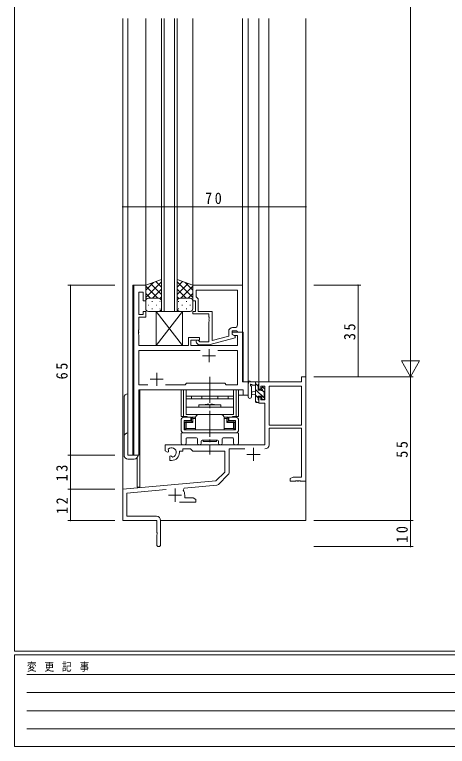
# Model space of a CAD drawing. Units: millimetres on the paper. Extents: x -397 to 397, y -282 to 282.
# Drawn here: x -393.9 to -228.5, y -282.1 to -2.2 of the extents above; entities that cross this region are included whole.
import ezdxf

# ---------------------------------------------------------------- set-up
doc = ezdxf.new("R2010")
doc.units = ezdxf.units.MM
doc.linetypes.add('USER1', pattern=[0.375, 0.25, -0.125])
doc.linetypes.add('USER2', pattern=[13, 10, -1, 1, -1])
for name, color, linetype, lineweight in [('0-1_YKK_ZWAK', 7, 'Continuous', 18), ('0-3_YKK_11', 7, 'Continuous', 18), ('0-4_YKK_12', 2, 'Continuous', 18), ('0-5_YKK_13', 4, 'Continuous', 18), ('0-6_YKK_D', 6, 'Continuous', 18)]:
    doc.layers.add(name, color=color, linetype=linetype, lineweight=lineweight)
doc.styles.add('ＭＳ ゴシック', font='')
doc.styles.get('ＭＳ ゴシック').set_extended_font_data('MS Gothic')

msp = doc.modelspace()

# ---------------------------------------------------------------- linework, layer by layer
at = {"layer": '0-1_YKK_ZWAK'}
for p, q in [((-393.908, -245.7), (-393.908, 279.3)), ((376.092, -245.7), (-393.908, -245.7)), ((-393.908, -282.1), (-393.908, -247.1)), ((338.292, -247.1), (-393.908, -247.1)), ((-393.908, -282.1), (338.292, -282.1))]:
    msp.add_line(p, q, dxfattribs=at)
at = {"layer": '0-1_YKK_ZWAK', "linetype": 'USER1'}
for p, q in [((-389.31, -254.612), (-141.117, -254.612)), ((-389.31, -261.541), (-141.117, -261.541)), ((-389.31, -268.47), (-141.117, -268.47)), ((-389.31, -275.398), (-141.117, -275.398))]:
    msp.add_line(p, q, dxfattribs=at)
at = {"layer": '0-3_YKK_11'}
for p, q in [((-343.805, -105.7), (-348.405, -105.7)), ((-348.405, -105.7), (-348.405, -170.7)), ((-343.805, -111.7), (-343.805, -105.7)), ((-325.805, -105.7), (-325.805, -111.7)), ((-306.805, -105.7), (-325.805, -105.7)), ((-306.805, -123.7), (-306.805, -105.7)), ((-346.475, -108.4), (-344.805, -108.4)), ((-346.475, -116.9), (-346.475, -108.4)), ((-344.805, -108.4), (-344.805, -111.7)), ((-324.505, -107.63), (-308.735, -107.63)), ((-324.505, -110.2), (-324.505, -107.63)), ((-324.505, -107.63), (-308.735, -107.63)), ((-308.735, -107.63), (-308.735, -120.9)), ((-344.805, -111.7), (-343.805, -111.7)), ((-325.805, -111.7), (-324.805, -111.7)), ((-324.805, -111.7), (-324.805, -115.7)), ((-324.305, -110.4), (-324.505, -110.2)), ((-323.805, -110.9), (-324.305, -110.4)), ((-323.805, -115.7), (-323.805, -110.9)), ((-344.805, -116.9), (-346.475, -116.9)), ((-344.805, -115.7), (-344.805, -116.9)), ((-343.805, -115.7), (-344.805, -115.7)), ((-343.805, -117.9), (-343.805, -115.7)), ((-325.805, -115.7), (-325.805, -116.7)), ((-324.805, -115.7), (-325.805, -115.7)), ((-325.805, -116.7), (-319.705, -116.7)), ((-318.405, -115.7), (-323.805, -115.7)), ((-319.705, -116.7), (-319.705, -117.742)), ((-318.405, -126.908), (-318.405, -115.7)), ((-346.475, -117.9), (-343.805, -117.9)), ((-346.475, -122.742), (-346.475, -117.9)), ((-319.705, -117.742), (-319.585, -117.925)), ((-319.585, -118.475), (-319.705, -118.658)), ((-319.705, -118.658), (-319.705, -118.742)), ((-319.705, -118.742), (-319.585, -118.925)), ((-319.585, -119.475), (-319.705, -119.658)), ((-319.705, -119.658), (-319.705, -127.3)), ((-319.585, -117.925), (-319.585, -118.475)), ((-319.585, -118.925), (-319.585, -119.475)), ((-346.595, -122.925), (-346.475, -122.742)), ((-346.595, -123.475), (-346.595, -122.925)), ((-309.735, -121.9), (-310.605, -121.9)), ((-346.475, -123.658), (-346.595, -123.475)), ((-346.595, -123.925), (-346.475, -123.742)), ((-346.595, -124.475), (-346.595, -123.925)), ((-346.475, -124.658), (-346.595, -124.475)), ((-346.475, -123.742), (-346.475, -123.658)), ((-346.475, -128.7), (-346.475, -124.658)), ((-327.505, -125.7), (-327.505, -128.7)), ((-323.305, -125.7), (-327.505, -125.7)), ((-323.305, -126.7), (-323.305, -125.7)), ((-319.708, -128.5), (-309.605, -125.793)), ((-312.105, -125.22), (-318.405, -126.908)), ((-312.105, -123.4), (-312.105, -125.22)), ((-310.805, -123.2), (-309.005, -123.2)), ((-310.805, -124.5), (-310.805, -123.2)), ((-310.805, -123.7), (-310.805, -124.5)), ((-306.805, -123.7), (-310.805, -123.7)), ((-310.805, -124.5), (-309.939, -125)), ((-309.605, -125.193), (-310.805, -124.5)), ((-309.939, -125), (-308.735, -125)), ((-309.605, -125.793), (-309.605, -125.193)), ((-309.005, -123.2), (-308.805, -123.4)), ((-308.805, -123.4), (-308.505, -123.7)), ((-308.735, -125), (-308.735, -128.7)), ((-308.505, -123.7), (-306.805, -123.7)), ((-306.805, -142.7), (-306.805, -123.7)), ((-327.505, -128.7), (-346.475, -128.7)), ((-326.505, -126.7), (-323.305, -126.7)), ((-326.505, -128.7), (-326.505, -126.7)), ((-308.735, -128.7), (-326.505, -128.7)), ((-324.429, -127.724), (-323.654, -128.5)), ((-323.654, -128.5), (-319.708, -128.5)), ((-323.157, -127.3), (-323.581, -126.876)), ((-319.705, -127.3), (-323.157, -127.3)), ((-322.956, -130.63), (-346.475, -130.63)), ((-346.475, -130.63), (-346.475, -143.77)), ((-322.956, -130.63), (-346.475, -130.63)), ((-319.605, -130.2), (-319.605, -135.2)), ((-308.735, -130.63), (-316.255, -130.63)), ((-308.735, -143.77), (-308.735, -130.63)), ((-322.105, -132.7), (-317.105, -132.7)), ((-339.605, -139.2), (-339.605, -144.2)), ((-342.105, -141.7), (-337.105, -141.7)), ((-304.605, -142.7), (-306.805, -142.7)), ((-304.605, -147.7), (-304.605, -142.7)), ((-300.605, -142.7), (-300.605, -145.5)), ((-284.235, -142.7), (-300.605, -142.7)), ((-284.235, -140.7), (-284.235, -142.7)), ((-282.605, -140.7), (-284.235, -140.7)), ((-282.605, -180.7), (-282.605, -140.7)), ((-346.475, -143.77), (-342.956, -143.77)), ((-336.255, -143.77), (-328.775, -143.77)), ((-328.775, -143.77), (-328.205, -143.2)), ((-328.205, -143.2), (-313.605, -143.2)), ((-313.605, -143.2), (-313.035, -143.77)), ((-313.035, -143.77), (-308.735, -143.77)), ((-300.605, -145.5), (-299.805, -145.5)), ((-299.805, -144.33), (-298.305, -144.33)), ((-299.805, -145.5), (-299.805, -144.33)), ((-298.305, -144.33), (-298.305, -149.6)), ((-296.675, -144.33), (-296.675, -159.2)), ((-284.235, -144.33), (-296.675, -144.33)), ((-296.675, -144.33), (-296.675, -159.2)), ((-284.235, -159.2), (-284.235, -144.33)), ((-346.475, -145.7), (-306.535, -145.7)), ((-346.475, -170.7), (-346.475, -145.7)), ((-306.535, -145.7), (-306.535, -147.7)), ((-306.535, -147.7), (-304.605, -147.7)), ((-300.605, -148.5), (-300.605, -150.8)), ((-299.805, -148.5), (-300.605, -148.5)), ((-300.605, -150.8), (-298.305, -150.8)), ((-299.805, -149.6), (-299.805, -148.5)), ((-298.305, -149.6), (-299.805, -149.6)), ((-298.305, -150.8), (-298.305, -166.7)), ((-296.675, -159.2), (-284.235, -159.2)), ((-296.675, -160.4), (-284.235, -160.4)), ((-296.675, -166.73), (-296.675, -160.4)), ((-284.235, -160.4), (-284.235, -179.07)), ((-336.405, -166.7), (-336.405, -169.065)), ((-298.305, -166.7), (-336.405, -166.7)), ((-302.605, -167.9), (-302.605, -172.9)), ((-348.405, -170.7), (-346.475, -170.7)), ((-336.405, -169.065), (-335.505, -169.585)), ((-335.505, -169.585), (-335.155, -169.382)), ((-335.132, -168.878), (-335.17, -168.419)), ((-335.155, -169.382), (-335.132, -168.878)), ((-330.905, -169.2), (-329.605, -169.2)), ((-330.905, -169.7), (-330.905, -169.2)), ((-329.605, -168.33), (-326.675, -168.33)), ((-329.605, -169.2), (-329.605, -168.33)), ((-326.675, -168.33), (-325.805, -169.2)), ((-325.805, -169.2), (-313.605, -169.2)), ((-313.605, -169.2), (-313.605, -177.2)), ((-311.975, -168.33), (-305.956, -168.33)), ((-311.975, -177.461), (-311.975, -168.33)), ((-305.105, -170.4), (-300.105, -170.4)), ((-334.255, -170.941), (-334.605, -171.143)), ((-334.605, -171.143), (-334.605, -172.7)), ((-334.605, -172.7), (-333.905, -172.7)), ((-333.806, -171.174), (-334.255, -170.941)), ((-333.428, -171.436), (-333.806, -171.174)), ((-313.605, -177.2), (-316.989, -180.584)), ((-315.999, -181.899), (-312.268, -178.168)), ((-287.514, -179.07), (-288.605, -179.7)), ((-284.235, -179.07), (-287.514, -179.07)), ((-316.989, -180.584), (-352.605, -183.7)), ((-288.605, -179.7), (-288.605, -180.7)), ((-288.605, -180.7), (-286.563, -180.7)), ((-286.563, -180.7), (-286.38, -180.58)), ((-286.38, -180.58), (-285.83, -180.58)), ((-285.83, -180.58), (-285.647, -180.7)), ((-285.647, -180.7), (-285.563, -180.7)), ((-285.563, -180.7), (-285.38, -180.58)), ((-285.38, -180.58), (-284.83, -180.58)), ((-284.83, -180.58), (-284.647, -180.7)), ((-284.647, -180.7), (-282.605, -180.7)), ((-352.605, -183.7), (-352.605, -195.7)), ((-350.975, -185.194), (-335.975, -183.881)), ((-332.605, -183.5), (-332.605, -188.5)), ((-329.466, -184.041), (-329.086, -183.279)), ((-329.086, -183.279), (-316.619, -182.188)), ((-350.975, -194.07), (-350.975, -185.194)), ((-335.105, -186), (-330.105, -186)), ((-328.905, -187.07), (-328.905, -186)), ((-325.696, -187.07), (-328.905, -187.07)), ((-324.605, -187.7), (-325.696, -187.07)), ((-330.955, -188.7), (-324.605, -188.7)), ((-324.605, -188.7), (-324.605, -187.7)), ((-352.605, -195.7), (-339.605, -195.7)), ((-339.705, -194.07), (-350.975, -194.07)), ((-339.605, -195.7), (-339.605, -200.242)), ((-338.105, -204.95), (-338.105, -195.67)), ((-339.605, -200.242), (-339.485, -200.425)), ((-339.485, -200.975), (-339.605, -201.158)), ((-339.605, -201.158), (-339.605, -204.95)), ((-339.485, -200.425), (-339.485, -200.975))]:
    msp.add_line(p, q, dxfattribs=at)
for centre, radius, start, end in [((-310.605, -123.4), 1.5, 90.00001, 179.99999), ((-309.735, -120.9), 1, 270.00001, 359.99999), ((-324.005, -127.3), 0.6, 44.99999, 225.00001), ((-333.905, -169.7), 1.8, 285.36688, 134.63312), ((-298.275, -166.73), 1.6, 270.00001, 359.99999), ((-333.905, -169.7), 3, 270.00001, 359.99999), ((-312.975, -177.461), 1, 315, 359.99999), ((-316.706, -181.192), 1, 275, 315.00002), ((-332.605, -186), 3.7, 0, 31.96331), ((-339.705, -195.67), 1.6, 0.00001, 89.99999), ((-338.855, -204.95), 0.75, 179.99999, 0.00001)]:
    msp.add_arc(centre, radius, start, end, dxfattribs=at)
at = {"layer": '0-4_YKK_12'}
for p, q in [((-352.605, -3.7), (-352.605, -195.7)), ((-350.605, -3.7), (-350.605, -170.7)), ((-343.805, -105.7), (-343.805, -3.7)), ((-337.805, -3.7), (-337.805, -115.701)), ((-336.805, -115.701), (-336.805, -3.7)), ((-332.805, -3.7), (-332.805, -115.701)), ((-331.805, -115.701), (-331.805, -3.7)), ((-325.805, -105.7), (-325.805, -3.7)), ((-306.805, -106), (-306.805, -3.7)), ((-304.605, -147.7), (-304.605, -3.7)), ((-300.605, -3.7), (-300.605, -142.7)), ((-296.705, -3.7), (-296.705, -142.7)), ((-282.605, -3.7), (-282.605, -195.7)), ((-343.805, -105.7), (-348.675, -105.7)), ((-348.675, -170.7), (-348.675, -105.7)), ((-337.805, -115.701), (-331.805, -115.701)), ((-307.105, -123.7), (-306.535, -123.7)), ((-306.535, -123.7), (-306.535, -142.699)), ((-296.705, -142.7), (-300.605, -142.7)), ((-346.405, -145.7), (-309.105, -145.7)), ((-346.405, -170.7), (-346.405, -145.7)), ((-346.105, -145.7), (-346.105, -183)), ((-308.305, -147.7), (-304.605, -147.7)), ((-350.605, -170.7), (-346.405, -170.7)), ((-347.105, -171.72), (-347.105, -183)), ((-346.105, -183), (-347.105, -183)), ((-352.605, -195.7), (-339.905, -195.7)), ((-338.105, -195.7), (-282.605, -195.7))]:
    msp.add_line(p, q, dxfattribs=at)
at = {"layer": '0-5_YKK_13'}
for p, q in [((-337.805, -103.557), (-343.805, -105.7)), ((-337.805, -103.557), (-337.805, -111.7)), ((-331.805, -111.7), (-331.805, -103.557)), ((-331.805, -103.557), (-325.805, -105.7)), ((-343.805, -110.432), (-337.805, -104.432)), ((-343.805, -107.603), (-340.844, -104.643)), ((-343.805, -105.7), (-343.805, -111.7)), ((-339.185, -110.7), (-343.805, -106.08)), ((-337.805, -109.251), (-342.001, -105.056)), ((-337.805, -106.423), (-339.917, -104.311)), ((-331.805, -106.423), (-329.694, -104.311)), ((-325.805, -110.432), (-331.805, -104.432)), ((-331.805, -109.251), (-327.609, -105.056)), ((-330.426, -110.7), (-325.805, -106.08)), ((-325.805, -107.603), (-328.766, -104.643)), ((-325.805, -105.7), (-325.805, -111.7)), ((-342.013, -110.7), (-343.805, -108.908)), ((-341.245, -110.7), (-337.805, -107.26)), ((-328.365, -110.7), (-331.805, -107.26)), ((-327.597, -110.7), (-325.805, -108.908)), ((-343.805, -114.7), (-343.805, -111.7)), ((-342.805, -110.7), (-339.205, -110.7)), ((-342.405, -110.7), (-338.805, -110.7)), ((-341.47, -111.922), (-341.27, -111.922)), ((-338.473, -110.757), (-337.805, -110.089)), ((-338.44, -111.922), (-338.24, -111.922)), ((-337.805, -111.7), (-337.805, -114.7)), ((-331.137, -110.757), (-331.805, -110.089)), ((-331.805, -111.7), (-331.805, -114.7)), ((-331.17, -111.922), (-331.37, -111.922)), ((-327.205, -110.7), (-330.805, -110.7)), ((-326.805, -110.7), (-330.405, -110.7)), ((-328.14, -111.922), (-328.34, -111.922)), ((-325.805, -114.7), (-325.805, -111.7)), ((-342.885, -113.337), (-342.685, -113.337)), ((-341.47, -114.752), (-341.27, -114.752)), ((-339.855, -113.337), (-339.655, -113.337)), ((-338.44, -114.752), (-338.24, -114.752)), ((-331.17, -114.752), (-331.37, -114.752)), ((-329.755, -113.337), (-329.955, -113.337)), ((-328.14, -114.752), (-328.34, -114.752)), ((-326.725, -113.337), (-326.925, -113.337)), ((-338.805, -115.7), (-342.805, -115.7)), ((-339.805, -115.7), (-339.805, -128.7)), ((-339.805, -115.7), (-329.805, -115.7)), ((-339.805, -115.7), (-329.805, -128.7)), ((-329.805, -115.7), (-339.805, -128.7)), ((-330.805, -115.7), (-326.805, -115.7)), ((-329.805, -128.7), (-329.805, -115.7)), ((-339.805, -128.7), (-329.805, -128.7)), ((-300.905, -142.7), (-303.586, -142.7)), ((-301.805, -142.7), (-301.805, -150.3)), ((-304.605, -148.428), (-304.605, -143.266)), ((-303.405, -148.428), (-303.402, -144.467)), ((-302.986, -143.9), (-301.805, -143.9)), ((-300.805, -144.317), (-301.805, -143.317)), ((-300.805, -145.8), (-300.805, -143.8)), ((-300.605, -143.6), (-300.605, -143)), ((-299.405, -145), (-299.405, -145.339)), ((-298.393, -145.288), (-298.893, -144.788)), ((-298.305, -146.1), (-298.305, -145.5)), ((-350.605, -147.2), (-350.605, -170.7)), ((-330.305, -145.7), (-330.305, -155.9)), ((-308.305, -145.7), (-330.305, -145.7)), ((-329.355, -145.7), (-329.355, -155.9)), ((-328.305, -145.7), (-328.305, -149.7)), ((-328.305, -148.2), (-310.305, -148.2)), ((-326.305, -148.2), (-326.305, -149.2)), ((-312.305, -148.2), (-326.305, -148.2)), ((-322.405, -149.2), (-322.405, -148.2)), ((-316.205, -149.2), (-316.205, -148.2)), ((-312.305, -149.2), (-312.305, -148.2)), ((-310.305, -149.7), (-310.305, -145.7)), ((-309.255, -145.7), (-309.255, -155.9)), ((-308.305, -145.7), (-308.305, -155.9)), ((-301.805, -146.4), (-302.95, -146.502)), ((-301.805, -147.6), (-302.95, -147.498)), ((-298.305, -149.062), (-301.805, -145.562)), ((-300.805, -148.807), (-301.805, -147.807)), ((-299.866, -145.8), (-300.805, -145.8)), ((-300.805, -148.2), (-299.405, -148.2)), ((-300.805, -149.5), (-300.805, -148.2)), ((-299.405, -148.2), (-299.405, -149.1)), ((-298.505, -146.617), (-299.192, -145.93)), ((-298.505, -148.4), (-298.505, -146.3)), ((-352.105, -170.7), (-352.105, -148.7)), ((-328.305, -155.2), (-328.305, -149.2)), ((-328.305, -149.2), (-310.305, -149.2)), ((-310.305, -149.2), (-310.305, -155.2)), ((-301.257, -150.6), (-301.805, -150.052)), ((-301.505, -150.6), (-300.905, -150.6)), ((-300.605, -150.3), (-300.605, -149.7)), ((-299.105, -149.4), (-298.605, -149.4)), ((-298.305, -149.1), (-298.305, -148.6)), ((-328.305, -152.3), (-310.305, -152.3)), ((-323.555, -151.5), (-315.055, -151.5)), ((-323.555, -152.3), (-323.555, -151.5)), ((-318.755, -151.2), (-319.055, -151.5)), ((-315.055, -151.5), (-315.055, -152.3)), ((-327.975, -155.9), (-330.305, -155.9)), ((-329.105, -156.2), (-326.555, -156.2)), ((-328.875, -155.9), (-328.875, -156.2)), ((-310.305, -155.2), (-328.305, -155.2)), ((-327.925, -156.2), (-327.925, -155.9)), ((-326.555, -156.2), (-326.555, -157.4)), ((-326.305, -157.7), (-326.305, -156.2)), ((-326.305, -156.2), (-324.755, -156.2)), ((-325.805, -156.7), (-325.805, -158.2)), ((-324.755, -156.4), (-324.755, -161)), ((-315.055, -155.2), (-323.555, -155.2)), ((-313.855, -156.2), (-312.305, -156.2)), ((-313.855, -156.4), (-313.855, -161)), ((-313.855, -156.7), (-312.805, -156.7)), ((-312.805, -156.7), (-312.305, -156.2)), ((-312.805, -156.7), (-312.805, -158.2)), ((-312.305, -157.7), (-312.305, -156.2)), ((-312.055, -156.2), (-309.505, -156.2)), ((-312.055, -156.2), (-312.055, -157.4)), ((-310.685, -155.9), (-310.685, -156.2)), ((-310.635, -155.9), (-308.305, -155.9)), ((-309.735, -155.9), (-309.735, -156.2)), ((-330.305, -157.4), (-330.305, -161)), ((-326.555, -157.4), (-329.105, -157.4)), ((-329.105, -157.4), (-329.105, -161)), ((-328.955, -161), (-328.955, -159)), ((-328.905, -158.4), (-328.855, -158.4)), ((-328.905, -158.4), (-328.905, -159.4)), ((-328.905, -159.4), (-328.855, -159.4)), ((-328.855, -160.3), (-328.855, -159.4)), ((-328.355, -158.2), (-328.65, -157.905)), ((-328.355, -158.2), (-325.805, -158.2)), ((-328.355, -160.5), (-328.355, -158.2)), ((-326.305, -157.7), (-328.155, -157.7)), ((-326.305, -157.7), (-325.805, -158.2)), ((-312.305, -157.7), (-312.805, -158.2)), ((-310.255, -158.2), (-312.805, -158.2)), ((-310.455, -157.7), (-312.305, -157.7)), ((-309.505, -157.4), (-312.055, -157.4)), ((-310.255, -158.2), (-309.96, -157.905)), ((-310.255, -160.5), (-310.255, -158.2)), ((-309.705, -158.4), (-309.755, -158.4)), ((-309.755, -160.3), (-309.755, -159.4)), ((-309.655, -159), (-309.655, -161)), ((-309.505, -157.4), (-309.505, -161)), ((-308.305, -161), (-308.305, -157.4)), ((-308.605, -162.2), (-330.005, -162.2)), ((-329.105, -161), (-309.505, -161)), ((-329.105, -162.2), (-309.505, -162.2)), ((-328.955, -161), (-327.005, -161)), ((-328.355, -160.5), (-328.65, -160.795)), ((-328.355, -160.5), (-324.755, -160.5)), ((-324.755, -161), (-328.155, -161)), ((-313.855, -160.5), (-310.255, -160.5)), ((-310.455, -161), (-313.855, -161)), ((-310.255, -160.5), (-309.96, -160.795)), ((-330.305, -162.5), (-330.305, -166.2)), ((-328.375, -166.2), (-328.375, -164.43)), ((-328.075, -164.13), (-324.355, -164.13)), ((-324.055, -164.43), (-324.055, -165.95)), ((-322.255, -165), (-316.355, -165)), ((-321.805, -165), (-321.805, -165.5)), ((-321.805, -165), (-316.805, -165)), ((-316.805, -165), (-316.805, -165.5)), ((-314.555, -165.95), (-314.555, -164.43)), ((-314.255, -164.13), (-310.535, -164.13)), ((-310.235, -164.43), (-310.235, -166.2)), ((-308.305, -166.2), (-308.305, -162.5)), ((-329.805, -166.7), (-328.875, -166.7)), ((-322.555, -165.95), (-322.555, -165.3)), ((-321.805, -165.5), (-316.805, -165.5)), ((-316.055, -165.3), (-316.055, -165.95)), ((-309.735, -166.7), (-308.805, -166.7)), ((-350.605, -170.7), (-346.705, -170.7)), ((-348.205, -172.2), (-350.605, -172.2))]:
    msp.add_line(p, q, dxfattribs=at)
at = {"layer": '0-5_YKK_13', "linetype": 'USER2'}
msp.add_line((-319.305, -140.7), (-319.305, -170.5), dxfattribs=at)
at = {"layer": '0-5_YKK_13'}
for points in [[(-319.855, -151.2), (-319.555, -151.5), (-319.055, -151.5)], [(-326.305, -156.2), (-325.805, -156.7), (-324.755, -156.7)], [(-309.705, -158.4), (-309.705, -159.4), (-309.755, -159.4)], [(-327.005, -161), (-311.605, -161), (-309.655, -161)]]:
    msp.add_lwpolyline(points, dxfattribs=at)
for centre, radius, start, end in [((-342.805, -111.7), 1, 90, 180), ((-342.805, -111.7), 1, 90, 180), ((-338.805, -111.7), 1, 360, 90), ((-338.805, -111.7), 1, 360, 90), ((-330.805, -111.7), 1, 90, 180), ((-330.805, -111.7), 1, 90, 180), ((-326.805, -111.7), 1, 360, 90), ((-326.805, -111.7), 1, 360, 90), ((-342.805, -114.7), 1, 180, 270), ((-338.805, -114.7), 1, 270, 360), ((-330.805, -114.7), 1, 180, 270), ((-326.805, -114.7), 1, 270, 360), ((-304.105, -142.7), 0.3, 30, 190.52878), ((-303.586, -142.4), 0.3, 210, 270), ((-300.905, -143), 0.3, 0, 90), ((-304.305, -143.266), 0.3, 130.52878, 180), ((-304.695, -142.81), 0.3, 310.52878, 10.52878), ((-303.505, -143.9), 0.3, 30, 250.81024), ((-303.702, -144.467), 0.3, 359.95977, 70.81024), ((-302.986, -143.6), 0.3, 210, 270), ((-300.805, -143.6), 0.2, 270, 0), ((-299.105, -145), 0.3, 45, 180), ((-299.105, -145.339), 0.3, 180, 236.94427), ((-298.605, -145.5), 0.3, 0, 45), ((-350.605, -148.7), 1.5, 90, 180), ((-302.905, -147), 0.5, 95.09207, 264.90793), ((-299.866, -146.1), 0.3, 33.05573, 90), ((-299.405, -145.8), 0.25, 213.05573, 56.94427), ((-298.505, -146.1), 0.2, 270, 0), ((-304.005, -148.428), 0.6, 179.95977, 359.95977), ((-301.505, -150.3), 0.3, 180, 270), ((-300.905, -150.3), 0.3, 270, 0), ((-300.805, -149.7), 0.2, 0, 90), ((-299.105, -149.1), 0.3, 180, 270), ((-298.605, -149.1), 0.3, 270, 0), ((-298.505, -148.6), 0.2, 0, 90), ((-319.305, -159.003), 7.823, 94.03607, 106.44467), ((-319.305, -159.003), 7.823, 73.55533, 85.96393), ((-329.105, -157.4), 1.2, 90, 180), ((-323.555, -156.4), 1.2, 90, 180), ((-315.055, -156.4), 1.2, 0, 90), ((-309.505, -157.4), 1.2, 0, 90), ((-328.155, -158.4), 0.7, 90, 180), ((-310.455, -158.4), 0.7, 0, 90), ((-350.605, -163.7), 1.5, 90, 180), ((-329.105, -161), 1.2, 180, 270), ((-330.005, -162.5), 0.3, 90, 180), ((-328.155, -160.3), 0.7, 180, 270), ((-310.455, -160.3), 0.7, 270, 0), ((-309.505, -161), 1.2, 270, 0), ((-308.605, -162.5), 0.3, 0, 90), ((-328.075, -164.43), 0.3, 90, 180), ((-324.355, -164.43), 0.3, 0, 90), ((-322.255, -165.3), 0.3, 90, 180), ((-316.355, -165.3), 0.3, 0, 90), ((-314.255, -164.43), 0.3, 90, 180), ((-310.535, -164.43), 0.3, 0, 90), ((-329.805, -166.2), 0.5, 180, 270), ((-328.875, -166.2), 0.5, 270, 0), ((-323.305, -165.95), 0.75, 180, 0), ((-315.305, -165.95), 0.75, 180, 0), ((-309.735, -166.2), 0.5, 180, 270), ((-308.805, -166.2), 0.5, 270, 0), ((-350.605, -170.7), 1.5, 180, 270), ((-348.205, -170.7), 1.5, 270, 0)]:
    msp.add_arc(centre, radius, start, end, dxfattribs=at)
at = {"layer": '0-6_YKK_D'}
for p, q in [((-242.605, 152.3), (-242.605, -133.7)), ((-352.605, -102.7), (-352.605, -74.7)), ((-282.605, -102.7), (-282.605, -74.7)), ((-352.605, -75.7), (-282.605, -75.7)), ((-355.605, -105.7), (-373.605, -105.7)), ((-372.605, -170.7), (-372.605, -105.7)), ((-279.605, -105.7), (-261.605, -105.7)), ((-262.605, -105.7), (-262.605, -140.7)), ((-242.605, -140.7), (-242.605, -128.576)), ((-239.105, -134.638), (-246.105, -134.638)), ((-242.605, -140.7), (-246.105, -134.638)), ((-242.605, -140.7), (-239.105, -134.638)), ((-279.605, -140.7), (-241.605, -140.7)), ((-279.605, -140.7), (-241.605, -140.7)), ((-279.605, -140.7), (-261.605, -140.7)), ((-242.605, -140.7), (-242.605, -195.7)), ((-355.605, -170.7), (-373.605, -170.7)), ((-355.605, -170.7), (-373.605, -170.7)), ((-372.605, -183.7), (-372.605, -170.7)), ((-355.605, -183.7), (-373.605, -183.7)), ((-355.605, -183.7), (-373.605, -183.7)), ((-372.605, -183.7), (-372.605, -195.7)), ((-355.605, -195.7), (-373.605, -195.7)), ((-279.605, -195.7), (-241.605, -195.7)), ((-279.605, -195.7), (-241.605, -195.7)), ((-242.605, -195.7), (-242.605, -205.7)), ((-279.605, -205.7), (-241.605, -205.7))]:
    msp.add_line(p, q, dxfattribs=at)
for centre, start, end in [((-352.605, -75.7), 0, 180), ((-352.605, -75.7), 180, 0), ((-282.605, -75.7), 0, 180), ((-282.605, -75.7), 180, 0), ((-372.605, -105.7), 90, 270), ((-372.605, -105.7), 270, 90), ((-262.605, -105.7), 90, 270), ((-262.605, -105.7), 270, 90), ((-262.605, -140.7), 90, 270), ((-262.605, -140.7), 270, 90), ((-372.605, -170.7), 90, 270), ((-372.605, -170.7), 90, 270), ((-372.605, -170.7), 270, 90), ((-372.605, -170.7), 270, 90), ((-372.605, -183.7), 90, 270), ((-372.605, -183.7), 90, 270), ((-372.605, -183.7), 270, 90), ((-372.605, -183.7), 270, 90), ((-372.605, -195.7), 90, 270), ((-372.605, -195.7), 270, 90), ((-242.605, -195.7), 90, 270), ((-242.605, -195.7), 90, 270), ((-242.605, -195.7), 270, 90), ((-242.605, -195.7), 270, 90), ((-242.605, -205.7), 90, 270), ((-242.605, -205.7), 270, 90)]:
    msp.add_arc(centre, 0.106, start, end, dxfattribs=at)

# ---------------------------------------------------------------- texts
at = {"layer": '0-1_YKK_ZWAK', "insert": (-389.194, -253.547), "char_height": 3.079, "attachment_point": 7, "style": 'ＭＳ ゴシック'}
msp.add_mtext('\\T1.23;\\W0.85;変\\~更\\~記\\~事', dxfattribs=at)
at = {"layer": '0-6_YKK_D', "color": 7, "insert": (-321.125, -74.7), "char_height": 4.399, "attachment_point": 7, "style": 'ＭＳ ゴシック'}
msp.add_mtext('\\T1.37;\\W0.9;70', dxfattribs=at)
at = {"layer": '0-6_YKK_D', "color": 7, "char_height": 4.399, "attachment_point": 7, "rotation": 90, "style": 'ＭＳ ゴシック'}
for s, insert in [('\\T1.37;\\W0.9;35', (-263.605, -126.72)), ('\\T1.37;\\W0.9;65', (-373.605, -141.72)), ('\\T1.37;\\W0.9;55', (-243.605, -171.72)), ('\\T1.37;\\W0.9;13', (-373.605, -180.72)), ('\\T1.37;\\W0.9;12', (-373.605, -193.22)), ('\\T1.37;\\W0.9;10', (-243.605, -204.22))]:
    msp.add_mtext(s, dxfattribs=dict(at, insert=insert))

doc.saveas('drawing.dxf')
